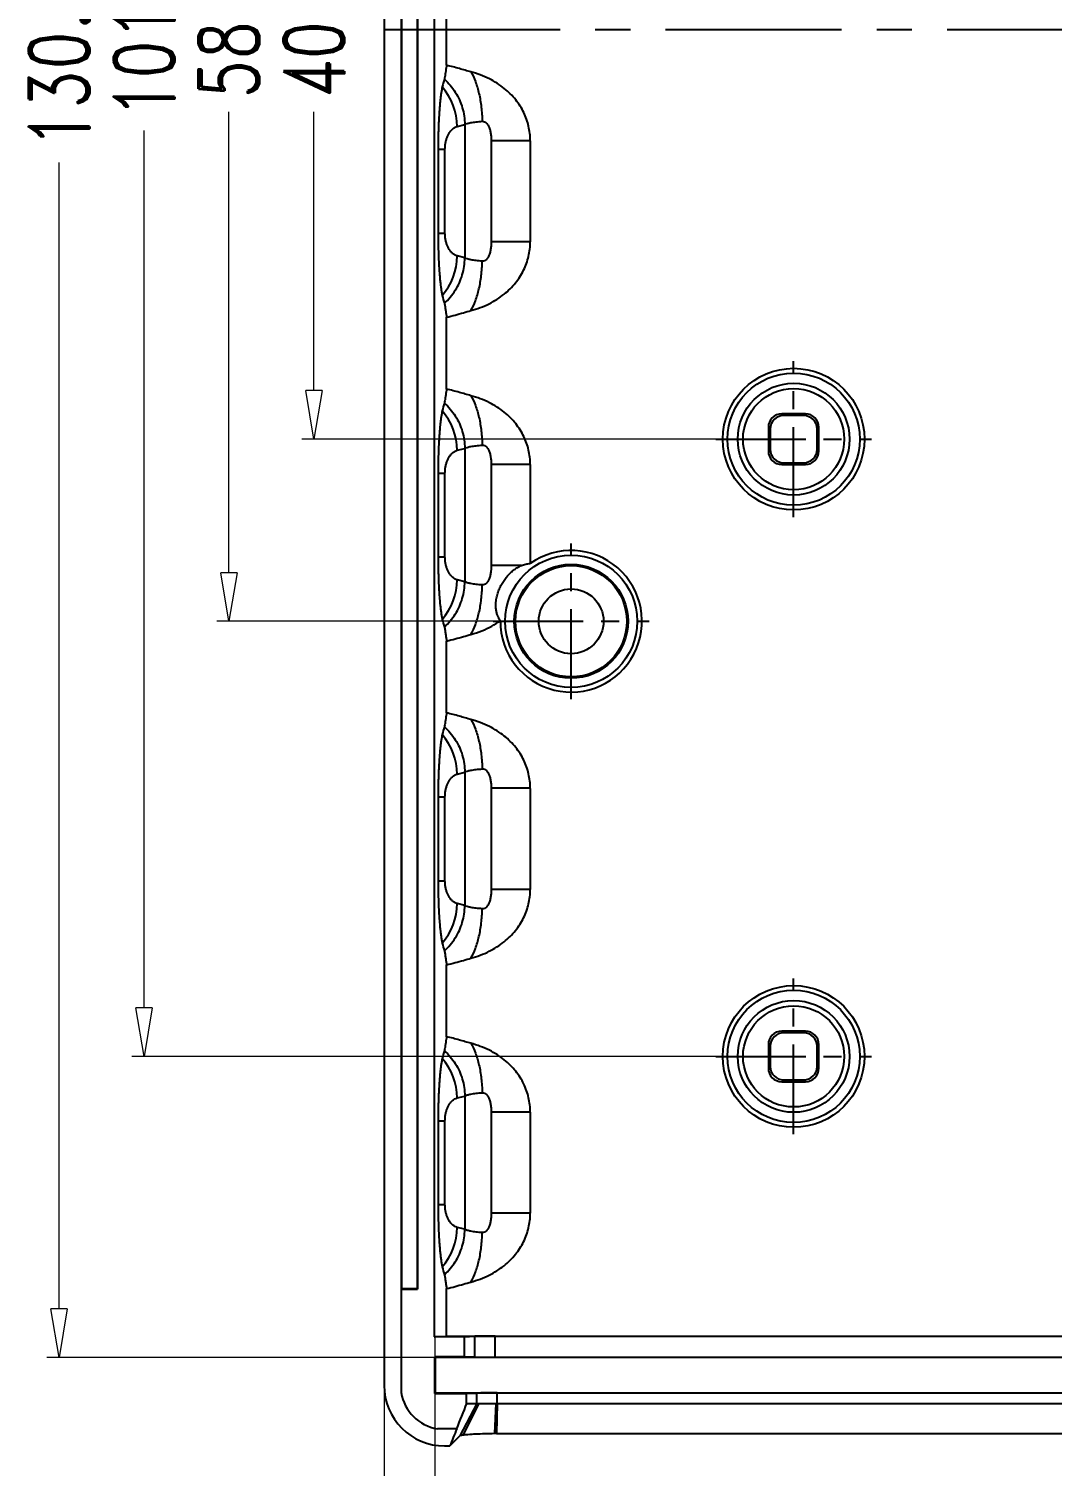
# Model space of a CAD drawing. Header units: millimetres. Extents: x 2279 to 2636, y 1024 to 1272.
# Drawn here: x 2532.7 to 2583.3, y 1107.9 to 1179 of the extents above; entities that cross this region are included whole.
import ezdxf

# ---------------------------------------------------------------- set-up
doc = ezdxf.new("R2010")
doc.units = ezdxf.units.MM
doc.linetypes.add('CENTER', pattern=[50.8, 31.75, -6.35, 6.35, -6.35])
doc.layers.add('dim', color=82, linetype='Continuous', lineweight=9)
doc.styles.add('ROMAND', font='romand.shx', dxfattribs={"width": 0.75, "bigfont": 'gbcbig.shx'})
doc.dimstyles.new('YanXiu', dxfattribs={"dimtxt": 2.5, "dimasz": 2.2, "dimexe": 1, "dimexo": 0, "dimgap": 0.66, "dimtad": 0, "dimzin": 9, "dimdsep": 46, "dimtxsty": 'ROMAND', "dimblk": 'CLOSEDBLANK', "dimcen": 0, "dimclrd": 3, "dimclre": 3, "dimclrt": 7, "dimazin": 2, "dimtfac": 1, "dimtofl": 0, "dimtmove": 0, "dimatfit": 3, "dimldrblk": 'CLOSEDBLANK', "dimfxl": 1, "dimlwd": 5, "dimlwe": 5, "dimarcsym": 0})

# ---------------------------------------------------------------- blocks, each defined once
blk = doc.blocks.new('_ClosedBlank')
at = {"color": 0, "linetype": 'ByBlock', "lineweight": -2}
for p, q in [((-1, 0.167), (0, 0)), ((-1, 0.167), (-1, -0.167)), ((0, 0), (-1, -0.167))]:
    blk.add_line(p, q, dxfattribs=at)
blk = doc.blocks.new('*D31')
at = {"layer": 'Defpoints', "color": 0}
for p in [(1210.608, 858.106), (1274.102, 858.106), (1274.102, 846.941)]:
    blk.add_point(p, dxfattribs=at)
at = {"layer": 'dim', "color": 3, "lineweight": 5}
for p, q in [((1210.608, 858.106), (1210.608, 846.341)), ((1274.102, 858.106), (1274.102, 846.341)), ((1213.008, 846.941), (1237.309, 846.941)), ((1271.702, 846.941), (1247.401, 846.941))]:
    blk.add_line(p, q, dxfattribs=at)
at = {"layer": 'dim', "color": 3, "lineweight": 5, "xscale": 2.4, "yscale": 2.4, "zscale": 2.4, "rotation": 180}
blk.add_blockref('_ClosedBlank', (1210.608, 846.941), dxfattribs=at)
at = {"layer": 'dim', "color": 3, "lineweight": 5, "xscale": 2.4, "yscale": 2.4, "zscale": 2.4}
blk.add_blockref('_ClosedBlank', (1274.102, 846.941), dxfattribs=at)
at = {"layer": 'dim', "color": 7, "insert": (1242.355, 846.941), "char_height": 3, "attachment_point": 5, "style": 'ROMAND'}
blk.add_mtext('63.49', dxfattribs=at)
blk = doc.blocks.new('*D32')
at = {"layer": 'Defpoints', "color": 0}
for p in [(1208.105, 855.702), (1276.605, 855.702), (1208.105, 842.741)]:
    blk.add_point(p, dxfattribs=at)
at = {"layer": 'dim', "color": 3, "lineweight": 5}
for p, q in [((1208.105, 855.702), (1208.105, 842.141)), ((1276.605, 855.702), (1276.605, 842.141)), ((1210.505, 842.741), (1238.327, 842.741)), ((1274.205, 842.741), (1246.383, 842.741))]:
    blk.add_line(p, q, dxfattribs=at)
at = {"layer": 'dim', "color": 3, "lineweight": 5, "xscale": 2.4, "yscale": 2.4, "zscale": 2.4, "rotation": 180}
blk.add_blockref('_ClosedBlank', (1208.105, 842.741), dxfattribs=at)
at = {"layer": 'dim', "color": 3, "lineweight": 5, "xscale": 2.4, "yscale": 2.4, "zscale": 2.4}
blk.add_blockref('_ClosedBlank', (1276.605, 842.741), dxfattribs=at)
at = {"layer": 'dim', "color": 7, "insert": (1242.355, 842.741), "char_height": 3, "attachment_point": 5, "style": 'ROMAND'}
blk.add_mtext('68.5', dxfattribs=at)
blk = doc.blocks.new('*D26')
at = {"layer": 'Defpoints', "color": 0}
for p in [(1213.505, 951.956), (1200.439, 893.456), (1213.505, 893.456)]:
    blk.add_point(p, dxfattribs=at)
at = {"layer": 'dim', "color": 3, "lineweight": 5}
for p, q in [((1213.505, 951.956), (1199.84, 951.956)), ((1200.439, 949.556), (1200.439, 926.788)), ((1200.439, 895.856), (1200.439, 918.624)), ((1213.505, 893.456), (1199.84, 893.456))]:
    blk.add_line(p, q, dxfattribs=at)
at = {"layer": 'dim', "color": 3, "lineweight": 5, "xscale": 2.4, "yscale": 2.4, "zscale": 2.4}
for p, rotation in [((1200.439, 951.956), 90), ((1200.439, 893.456), 270)]:
    blk.add_blockref('_ClosedBlank', p, dxfattribs=dict(at, rotation=rotation))
at = {"layer": 'dim', "color": 7, "insert": (1200.439, 922.706), "char_height": 3, "attachment_point": 5, "rotation": 90, "style": 'ROMAND'}
blk.add_mtext('58.5', dxfattribs=at)
blk = doc.blocks.new('*D27')
at = {"layer": 'Defpoints', "color": 0}
for p in [(1224.505, 973.456), (1196.239, 871.956), (1224.505, 871.956)]:
    blk.add_point(p, dxfattribs=at)
at = {"layer": 'dim', "color": 3, "lineweight": 5}
for p, q in [((1224.505, 973.456), (1195.64, 973.456)), ((1196.239, 971.056), (1196.239, 927.698)), ((1196.239, 874.356), (1196.239, 917.713)), ((1224.505, 871.956), (1195.64, 871.956))]:
    blk.add_line(p, q, dxfattribs=at)
at = {"layer": 'dim', "color": 3, "lineweight": 5, "xscale": 2.4, "yscale": 2.4, "zscale": 2.4}
for p, rotation in [((1196.239, 973.456), 90), ((1196.239, 871.956), 270)]:
    blk.add_blockref('_ClosedBlank', p, dxfattribs=dict(at, rotation=rotation))
at = {"layer": 'dim', "color": 7, "insert": (1196.239, 922.706), "char_height": 3, "attachment_point": 5, "rotation": 90, "style": 'ROMAND'}
blk.add_mtext('101.5', dxfattribs=at)
blk = doc.blocks.new('*D28')
at = {"layer": 'Defpoints', "color": 0}
for p in [(1210.608, 987.306), (1192.039, 857.086), (1210.625, 857.086)]:
    blk.add_point(p, dxfattribs=at)
at = {"layer": 'dim', "color": 3, "lineweight": 5}
for p, q in [((1210.608, 987.306), (1191.44, 987.306)), ((1192.039, 984.906), (1192.039, 928.26)), ((1192.039, 859.486), (1192.039, 916.132)), ((1210.625, 857.086), (1191.44, 857.086))]:
    blk.add_line(p, q, dxfattribs=at)
at = {"layer": 'dim', "color": 3, "lineweight": 5, "xscale": 2.4, "yscale": 2.4, "zscale": 2.4}
for p, rotation in [((1192.039, 987.306), 90), ((1192.039, 857.086), 270)]:
    blk.add_blockref('_ClosedBlank', p, dxfattribs=dict(at, rotation=rotation))
at = {"layer": 'dim', "color": 7, "insert": (1192.039, 922.196), "char_height": 3, "attachment_point": 5, "rotation": 90, "style": 'ROMAND'}
blk.add_mtext('130.22', dxfattribs=at)
blk = doc.blocks.new('*D25')
at = {"layer": 'Defpoints', "color": 0}
for p in [(1224.505, 942.956), (1204.639, 902.456), (1224.505, 902.456)]:
    blk.add_point(p, dxfattribs=at)
at = {"layer": 'dim', "color": 3, "lineweight": 5}
for p, q in [((1224.505, 942.956), (1204.04, 942.956)), ((1204.639, 940.556), (1204.639, 926.788)), ((1204.639, 904.856), (1204.639, 918.624)), ((1224.505, 902.456), (1204.04, 902.456))]:
    blk.add_line(p, q, dxfattribs=at)
at = {"layer": 'dim', "color": 3, "lineweight": 5, "xscale": 2.4, "yscale": 2.4, "zscale": 2.4}
for p, rotation in [((1204.639, 942.956), 90), ((1204.639, 902.456), 270)]:
    blk.add_blockref('_ClosedBlank', p, dxfattribs=dict(at, rotation=rotation))
at = {"layer": 'dim', "color": 7, "insert": (1204.639, 922.706), "char_height": 3, "attachment_point": 5, "rotation": 90, "style": 'ROMAND'}
blk.add_mtext('40.5', dxfattribs=at)
blk = doc.blocks.new('A$C49AF55C9')
at = {"color": 7, "linetype": 'Continuous'}
for p, q in [((17.566, 148.469), (17.566, 14.461)), ((18.416, 148.83), (18.416, 14.1)), ((20.043, 146.065), (20.043, 16.865)), ((18.429, 143.706), (18.429, 19.223)), ((19.207, 143.706), (19.207, 19.223)), ((19.216, 143.715), (19.216, 19.215)), ((20.659, 79.688), (20.659, 83.241)), ((21.178, 76.663), (21.561, 76.758)), ((21.561, 76.758), (21.561, 70.171)), ((20.239, 75.537), (20.239, 71.393)), ((20.239, 75.537), (20.578, 75.537)), ((20.578, 71.393), (20.578, 75.537)), ((22.865, 75.962), (22.865, 70.968)), ((24.794, 75.962), (22.865, 75.962)), ((24.794, 75.961), (24.794, 70.969)), ((20.239, 71.393), (20.578, 71.393)), ((24.794, 70.968), (22.865, 70.968)), ((21.561, 70.171), (21.178, 70.267)), ((20.659, 63.688), (20.659, 67.241)), ((36.566, 61.8), (36.653, 61.713)), ((36.566, 61.8), (36.566, 60.629)), ((37.23, 62.465), (37.317, 62.377)), ((38.401, 62.465), (37.23, 62.465)), ((38.314, 62.377), (37.317, 62.377)), ((38.401, 62.465), (38.314, 62.377)), ((39.066, 61.8), (38.978, 61.713)), ((39.066, 60.629), (39.066, 61.8)), ((36.653, 61.713), (36.653, 60.716)), ((38.978, 60.716), (38.978, 61.713)), ((21.178, 60.663), (21.561, 60.758)), ((21.561, 60.758), (21.561, 54.171)), ((36.566, 60.629), (36.653, 60.716)), ((39.066, 60.629), (38.978, 60.716)), ((22.865, 59.962), (22.865, 54.968)), ((24.794, 59.962), (22.865, 59.962)), ((24.794, 59.961), (24.794, 55.072)), ((37.23, 59.965), (37.317, 60.052)), ((37.23, 59.965), (38.401, 59.965)), ((37.317, 60.052), (38.314, 60.052)), ((38.401, 59.965), (38.314, 60.052)), ((20.239, 59.537), (20.239, 55.393)), ((20.239, 59.537), (20.578, 59.537)), ((20.578, 55.393), (20.578, 59.537)), ((20.239, 55.393), (20.578, 55.393)), ((24.357, 54.968), (22.865, 54.968)), ((21.561, 54.171), (21.178, 54.267)), ((20.659, 47.688), (20.659, 51.241)), ((21.178, 44.663), (21.561, 44.758)), ((21.561, 44.758), (21.561, 38.171)), ((20.239, 43.537), (20.578, 43.537)), ((20.239, 43.537), (20.239, 39.393)), ((20.578, 39.393), (20.578, 43.537)), ((24.794, 43.962), (22.865, 43.962)), ((22.865, 43.962), (22.865, 38.968)), ((24.794, 43.961), (24.794, 38.969)), ((20.239, 39.393), (20.578, 39.393)), ((24.794, 38.968), (22.865, 38.968)), ((21.561, 38.171), (21.178, 38.267)), ((20.659, 31.688), (20.659, 35.241)), ((38.401, 31.965), (37.23, 31.965)), ((37.23, 31.965), (37.317, 31.877)), ((38.401, 31.965), (38.314, 31.877)), ((36.566, 31.3), (36.653, 31.213)), ((36.566, 31.3), (36.566, 30.129)), ((38.314, 31.877), (37.317, 31.877)), ((39.066, 31.3), (38.978, 31.213)), ((39.066, 30.129), (39.066, 31.3)), ((36.653, 31.213), (36.653, 30.216)), ((38.978, 30.216), (38.978, 31.213)), ((36.566, 30.129), (36.653, 30.216)), ((39.066, 30.129), (38.978, 30.216)), ((37.23, 29.465), (37.317, 29.552)), ((37.23, 29.465), (38.401, 29.465)), ((37.317, 29.552), (38.314, 29.552)), ((38.401, 29.465), (38.314, 29.552)), ((21.178, 28.663), (21.561, 28.758)), ((21.561, 28.758), (21.561, 22.171)), ((24.794, 27.962), (22.865, 27.962)), ((22.865, 27.962), (22.865, 22.968)), ((24.794, 27.961), (24.794, 22.969)), ((20.239, 27.537), (20.578, 27.537)), ((20.239, 27.537), (20.239, 23.393)), ((20.578, 23.393), (20.578, 27.537)), ((20.239, 23.393), (20.578, 23.393)), ((24.794, 22.968), (22.865, 22.968)), ((21.561, 22.171), (21.178, 22.267)), ((18.429, 19.223), (18.42, 19.215)), ((18.42, 19.215), (19.216, 19.215)), ((19.207, 19.223), (18.429, 19.223)), ((19.216, 19.215), (19.207, 19.223)), ((20.659, 16.896), (20.659, 19.241)), ((20.043, 16.865), (20.659, 16.896)), ((21.545, 16.865), (20.043, 16.865)), ((20.659, 16.896), (82.973, 16.896)), ((21.545, 16.865), (22.059, 16.89)), ((21.545, 15.865), (21.545, 16.865)), ((22.059, 15.848), (22.059, 16.89)), ((23.057, 15.846), (23.057, 16.893)), ((20.066, 15.865), (20.086, 15.844)), ((21.545, 15.865), (20.066, 15.865)), ((20.066, 15.865), (20.066, 14.065)), ((83.545, 15.844), (20.086, 15.844)), ((20.086, 15.844), (20.086, 14.085)), ((22.059, 15.848), (21.545, 15.865)), ((18.42, 14.1), (18.416, 14.1)), ((20.066, 14.065), (20.086, 14.085)), ((20.066, 14.065), (21.645, 14.065)), ((20.086, 14.085), (83.545, 14.085)), ((22.159, 13.565), (21.32, 11.965)), ((22.251, 13.565), (21.454, 11.996)), ((21.645, 14.065), (22.159, 14.082)), ((21.645, 13.565), (21.645, 14.065)), ((21.645, 13.565), (22.159, 13.565)), ((22.159, 13.565), (22.159, 14.082)), ((23.095, 13.565), (23.031, 12.074)), ((23.095, 13.565), (80.536, 13.565)), ((23.158, 13.565), (23.118, 12.074)), ((23.158, 13.565), (23.158, 14.084)), ((20.201, 12.319), (20.201, 12.315)), ((21.162, 12.315), (20.201, 12.315)), ((20.562, 11.465), (20.82, 11.465)), ((21.32, 11.965), (20.82, 11.465)), ((23.118, 12.074), (80.514, 12.074))]:
    blk.add_line(p, q, dxfattribs=at)
at = {"color": 1, "linetype": 'CENTER', "ltscale": 0.274}
blk.add_line((17.566, 81.465), (86.066, 81.465), dxfattribs=at)
at = {"color": 1, "linetype": 'CENTER', "ltscale": 0.14}
for p, q in [((37.816, 57.365), (37.816, 65.065)), ((33.966, 61.215), (41.666, 61.215)), ((26.816, 48.365), (26.816, 56.065)), ((22.966, 52.215), (30.666, 52.215)), ((37.816, 26.865), (37.816, 34.565)), ((33.966, 30.715), (41.666, 30.715))]:
    blk.add_line(p, q, dxfattribs=at)
at = {"color": 7, "linetype": 'Continuous'}
for centre, radius in [((37.816, 61.215), 3.5), ((37.816, 61.215), 3.267), ((37.816, 61.215), 2.762), ((37.816, 61.215), 2.5), ((26.816, 52.215), 3.267), ((26.816, 52.215), 2.814), ((26.816, 52.215), 2.75), ((26.816, 52.215), 1.6), ((37.816, 30.715), 3.5), ((37.816, 30.715), 3.267), ((37.816, 30.715), 2.762), ((37.816, 30.715), 2.5)]:
    blk.add_circle(centre, radius, dxfattribs=at)
for centre, radius, start, end in [((28.126, 76.773), 7.899, 163.61514, 166.48616), ((18.12, 76.633), 3.058, 0.55239, 40.47956), ((18.12, 70.296), 3.058, 319.52043, 359.44762), ((28.126, 70.157), 7.899, 193.51382, 196.3849), ((28.126, 60.773), 7.899, 163.61514, 166.48616), ((18.12, 60.633), 3.058, 0.55239, 40.47956), ((26.816, 52.215), 3.5, 179.63218, 125.28027), ((18.12, 54.296), 3.058, 319.52043, 359.44762), ((28.126, 54.157), 7.899, 193.51382, 196.3849), ((28.126, 44.773), 7.899, 163.61514, 166.48616), ((18.12, 44.633), 3.058, 0.55239, 40.47956), ((18.12, 38.296), 3.058, 319.52043, 359.44762), ((28.126, 38.157), 7.899, 193.51382, 196.3849), ((28.126, 28.773), 7.899, 163.61514, 166.48616), ((18.12, 28.633), 3.058, 0.55239, 40.47956), ((18.12, 22.296), 3.058, 319.52043, 359.44762), ((28.126, 22.157), 7.899, 193.51382, 196.3849), ((20.533, 14.432), 2.139, 188.93135, 261.06865), ((267.925, -86.258), 265.741, 157.93619, 158.22569), ((264.133, -85.939), 262.085, 157.98234, 158.18264), ((20.049, 7.688), 4.759, 76.47058, 76.69662), ((23.118, 1.283), 10.791, 90.00158, 90.46219)]:
    blk.add_arc(centre, radius, start, end, dxfattribs=at)
for centre, major_axis, ratio, start_param, end_param in [((37.23, 61.8), (0.47, -0.47), 0.999695, 2.356347, 3.926839), ((37.318, 61.713), (0.47, -0.47), 0.999695, 2.356347, 3.926839), ((38.314, 61.713), (-0.47, -0.47), 0.999695, 2.356347, 3.926839), ((38.401, 61.8), (0.47, 0.47), 0.999695, -0.785246, 0.785246), ((37.23, 60.629), (0.47, 0.47), 0.999695, -3.926839, -2.356347), ((37.318, 60.717), (0.47, 0.47), 0.999695, 2.356347, 3.926839), ((38.314, 60.717), (-0.47, 0.47), 0.999695, 2.356347, 3.926839), ((38.401, 60.629), (0.47, -0.47), 0.999695, -0.785246, 0.785246), ((37.23, 31.3), (0.47, -0.47), 0.999695, 2.356347, 3.926839), ((38.401, 31.3), (0.47, 0.47), 0.999695, -0.785246, 0.785246), ((37.318, 31.213), (0.47, -0.47), 0.999695, 2.356347, 3.926839), ((38.314, 31.213), (-0.47, -0.47), 0.999695, 2.356347, 3.926839), ((37.23, 30.129), (0.47, 0.47), 0.999695, -3.926839, -2.356347), ((37.318, 30.217), (0.47, 0.47), 0.999695, 2.356347, 3.926839), ((38.314, 30.217), (-0.47, 0.47), 0.999695, 2.356347, 3.926839), ((38.401, 30.129), (0.47, -0.47), 0.999695, -0.785246, 0.785246), ((23.057, 16.89), (1, 0), 0.002618, 1.570796, 3.089233), ((23.057, 15.848), (1, 0), 0.001745, -3.089233, -1.570796), ((20.57, 14.469), (2.127, 2.127), 0.997265, -3.925621, -2.357564), ((23.158, 14.082), (1, 0), 0.001745, 1.570796, 3.089233)]:
    blk.add_ellipse(centre, major_axis=major_axis, ratio=ratio, start_param=start_param, end_param=end_param, dxfattribs=at)
for points, start_tangent, end_tangent in [([(20.659, 79.688), (20.637, 79.555), (20.615, 79.403), (20.593, 79.248), (20.571, 79.106), (20.548, 79.001)], (-0.177872, -0.984054), (-0.282803, -0.959178)), ([(21.862, 79.362), (21.29, 79.525), (20.659, 79.688)], (-0.965048, 0.262073), (-0.975327, 0.220767)), ([(20.548, 79.001), (21.09, 78.36), (21.436, 77.592), (21.561, 76.758)], (0.745251, -0.666784), (0.009663, -0.999953)), ([(21.862, 79.363), (22.086, 78.883), (22.259, 78.294), (22.373, 77.627), (22.42, 76.92)], (0.5084, -0.861121), (0.018613, -0.999827)), ([(24.794, 75.961), (24.713, 76.675), (24.474, 77.351), (24.075, 77.981), (23.51, 78.546), (22.773, 79.017), (21.862, 79.362)], (-0.000413, 1), (-0.965073, 0.261979)), ([(20.446, 78.619), (20.416, 78.474), (20.388, 78.308), (20.364, 78.127), (20.342, 77.933), (20.322, 77.73), (20.305, 77.516), (20.29, 77.297), (20.277, 77.077), (20.266, 76.86), (20.258, 76.647), (20.251, 76.434), (20.246, 76.219), (20.242, 75.998), (20.24, 75.769), (20.239, 75.537)], (-0.234173, -0.972195), (-0.000279, -1)), ([(21.561, 76.758), (21.672, 76.809), (21.86, 76.855), (22.114, 76.892), (22.42, 76.92)], (0.799047, 0.601269), (0.997748, 0.067073)), ([(22.42, 76.92), (22.53, 76.902), (22.627, 76.835), (22.71, 76.722), (22.777, 76.569), (22.826, 76.385), (22.855, 76.179), (22.865, 75.962)], (0.997795, 0.066371), (0.000046, -1)), ([(20.578, 75.537), (20.585, 75.692), (20.608, 75.855), (20.648, 76.015), (20.702, 76.165), (20.77, 76.304), (20.852, 76.427), (20.947, 76.531), (21.056, 76.612), (21.178, 76.663)], (0.000132, 1), (0.97029, 0.241944)), ([(20.239, 71.393), (20.241, 71.113), (20.244, 70.843), (20.249, 70.584), (20.256, 70.33), (20.266, 70.078), (20.278, 69.824), (20.293, 69.571), (20.312, 69.325), (20.332, 69.09), (20.356, 68.868), (20.382, 68.661), (20.412, 68.473), (20.446, 68.311)], (0.000279, -1), (0.234174, -0.972195)), ([(21.178, 70.267), (21.056, 70.317), (20.947, 70.398), (20.852, 70.503), (20.77, 70.626), (20.702, 70.764), (20.648, 70.914), (20.608, 71.074), (20.585, 71.238), (20.578, 71.393)], (-0.97029, 0.241943), (-0.000131, 1)), ([(21.862, 67.567), (22.765, 67.909), (23.499, 68.374), (24.065, 68.935), (24.464, 69.56), (24.711, 70.247), (24.794, 70.969)], (0.965074, 0.261977), (0.000413, 1)), ([(22.865, 70.968), (22.855, 70.75), (22.826, 70.544), (22.777, 70.36), (22.71, 70.208), (22.627, 70.095), (22.53, 70.028), (22.42, 70.01)], (-0.000046, -1), (-0.997795, 0.066368)), ([(20.548, 67.929), (21.09, 68.57), (21.436, 69.338), (21.561, 70.171)], (0.745251, 0.666784), (0.009663, 0.999953)), ([(22.42, 70.01), (22.115, 70.037), (21.861, 70.075), (21.672, 70.12), (21.561, 70.171)], (-0.997748, 0.067069), (-0.799023, 0.601301)), ([(21.862, 67.567), (22.085, 68.046), (22.259, 68.636), (22.373, 69.303), (22.42, 70.01)], (0.508416, 0.861111), (0.018622, 0.999827)), ([(20.548, 67.929), (20.565, 67.854), (20.58, 67.766), (20.594, 67.673), (20.607, 67.58), (20.62, 67.489), (20.633, 67.401), (20.646, 67.318), (20.659, 67.241)], (0.282804, -0.959178), (0.177871, -0.984054)), ([(20.659, 67.241), (21.087, 67.349), (21.487, 67.461), (21.862, 67.567)], (0.975327, 0.220766), (0.965047, 0.262078)), ([(20.659, 63.688), (20.637, 63.555), (20.615, 63.403), (20.593, 63.248), (20.571, 63.106), (20.548, 63.001)], (-0.177872, -0.984054), (-0.282803, -0.959178)), ([(21.862, 63.362), (21.29, 63.525), (20.659, 63.688)], (-0.965048, 0.262073), (-0.975327, 0.220767)), ([(21.862, 63.363), (22.086, 62.883), (22.259, 62.294), (22.373, 61.627), (22.42, 60.92)], (0.5084, -0.861121), (0.018613, -0.999827)), ([(24.794, 59.961), (24.713, 60.675), (24.474, 61.351), (24.075, 61.981), (23.51, 62.546), (22.773, 63.017), (21.862, 63.362)], (-0.000413, 1), (-0.965073, 0.261979)), ([(20.446, 62.619), (20.416, 62.474), (20.388, 62.308), (20.364, 62.127), (20.342, 61.933), (20.322, 61.73), (20.305, 61.516), (20.29, 61.297), (20.277, 61.077), (20.266, 60.86), (20.258, 60.647), (20.251, 60.434), (20.246, 60.219), (20.242, 59.998), (20.24, 59.769), (20.239, 59.537)], (-0.234173, -0.972195), (-0.000279, -1)), ([(20.548, 63.001), (21.09, 62.36), (21.436, 61.592), (21.561, 60.758)], (0.745251, -0.666784), (0.009663, -0.999953)), ([(20.578, 59.537), (20.585, 59.692), (20.608, 59.855), (20.648, 60.015), (20.702, 60.165), (20.77, 60.304), (20.852, 60.427), (20.947, 60.531), (21.056, 60.612), (21.178, 60.663)], (0.000132, 1), (0.97029, 0.241944)), ([(21.561, 60.758), (21.672, 60.809), (21.86, 60.855), (22.114, 60.892), (22.42, 60.92)], (0.799047, 0.601269), (0.997748, 0.067073)), ([(22.42, 60.92), (22.53, 60.902), (22.627, 60.835), (22.71, 60.722), (22.777, 60.569), (22.826, 60.385), (22.855, 60.179), (22.865, 59.962)], (0.997795, 0.066371), (0.000046, -1)), ([(20.239, 55.393), (20.241, 55.113), (20.244, 54.843), (20.249, 54.584), (20.256, 54.33), (20.266, 54.078), (20.278, 53.824), (20.293, 53.571), (20.312, 53.325), (20.332, 53.09), (20.356, 52.868), (20.382, 52.661), (20.412, 52.473), (20.446, 52.311)], (0.000279, -1), (0.234174, -0.972195)), ([(21.178, 54.267), (21.056, 54.317), (20.947, 54.398), (20.852, 54.503), (20.77, 54.626), (20.702, 54.764), (20.648, 54.914), (20.608, 55.074), (20.585, 55.238), (20.578, 55.393)], (-0.97029, 0.241943), (-0.000131, 1)), ([(22.865, 54.968), (22.855, 54.75), (22.826, 54.544), (22.777, 54.36), (22.71, 54.208), (22.627, 54.095), (22.53, 54.028), (22.42, 54.01)], (-0.000046, -1), (-0.997795, 0.066368)), ([(23.316, 52.237), (23.262, 52.32), (23.21, 52.424), (23.16, 52.554), (23.118, 52.719), (23.093, 52.923), (23.097, 53.164), (23.137, 53.417), (23.206, 53.656), (23.296, 53.878), (23.404, 54.085), (23.53, 54.281), (23.675, 54.464), (23.836, 54.629), (24.004, 54.768), (24.174, 54.878), (24.358, 54.968)], (-0.57898, 0.815342), (0.923886, 0.382668)), ([(24.357, 54.968), (24.573, 55.039), (24.794, 55.072)], (0.923891, 0.382657), (0.998604, 0.052824)), ([(20.548, 51.929), (21.09, 52.57), (21.436, 53.338), (21.561, 54.171)], (0.745251, 0.666784), (0.009663, 0.999953)), ([(22.42, 54.01), (22.115, 54.037), (21.861, 54.075), (21.672, 54.12), (21.561, 54.171)], (-0.997748, 0.067069), (-0.799023, 0.601301)), ([(21.862, 51.567), (22.085, 52.046), (22.259, 52.636), (22.373, 53.303), (22.42, 54.01)], (0.508416, 0.861111), (0.018622, 0.999827)), ([(20.548, 51.929), (20.565, 51.854), (20.58, 51.766), (20.594, 51.673), (20.607, 51.58), (20.62, 51.489), (20.633, 51.401), (20.646, 51.318), (20.659, 51.241)], (0.282804, -0.959178), (0.177871, -0.984054)), ([(21.862, 51.567), (22.405, 51.747), (22.889, 51.973), (23.316, 52.237)], (0.965074, 0.261977), (0.816908, 0.576768)), ([(20.659, 51.241), (21.087, 51.349), (21.487, 51.461), (21.862, 51.567)], (0.975327, 0.220766), (0.965047, 0.262078)), ([(20.659, 47.688), (20.637, 47.555), (20.615, 47.403), (20.593, 47.248), (20.571, 47.106), (20.548, 47.001)], (-0.177872, -0.984054), (-0.282803, -0.959178)), ([(21.862, 47.362), (21.29, 47.525), (20.659, 47.688)], (-0.965048, 0.262073), (-0.975327, 0.220767)), ([(20.548, 47.001), (21.09, 46.36), (21.436, 45.592), (21.561, 44.758)], (0.745251, -0.666784), (0.009663, -0.999953)), ([(21.862, 47.363), (22.086, 46.883), (22.259, 46.294), (22.373, 45.627), (22.42, 44.92)], (0.5084, -0.861121), (0.018613, -0.999827)), ([(24.794, 43.961), (24.713, 44.675), (24.474, 45.351), (24.075, 45.981), (23.51, 46.546), (22.773, 47.017), (21.862, 47.362)], (-0.000413, 1), (-0.965073, 0.261979)), ([(20.446, 46.619), (20.416, 46.474), (20.388, 46.308), (20.364, 46.127), (20.342, 45.933), (20.322, 45.73), (20.305, 45.516), (20.29, 45.297), (20.277, 45.077), (20.266, 44.86), (20.258, 44.647), (20.251, 44.434), (20.246, 44.219), (20.242, 43.998), (20.24, 43.769), (20.239, 43.537)], (-0.234173, -0.972195), (-0.000279, -1)), ([(21.561, 44.758), (21.672, 44.809), (21.86, 44.855), (22.114, 44.892), (22.42, 44.92)], (0.799047, 0.601269), (0.997748, 0.067073)), ([(22.42, 44.92), (22.53, 44.902), (22.627, 44.835), (22.71, 44.722), (22.777, 44.569), (22.826, 44.385), (22.855, 44.179), (22.865, 43.962)], (0.997795, 0.066371), (0.000046, -1)), ([(20.578, 43.537), (20.585, 43.692), (20.608, 43.855), (20.648, 44.015), (20.702, 44.165), (20.77, 44.304), (20.852, 44.427), (20.947, 44.531), (21.056, 44.612), (21.178, 44.663)], (0.000132, 1), (0.97029, 0.241944)), ([(20.239, 39.393), (20.241, 39.113), (20.244, 38.843), (20.249, 38.584), (20.256, 38.33), (20.266, 38.078), (20.278, 37.824), (20.293, 37.571), (20.312, 37.325), (20.332, 37.09), (20.356, 36.868), (20.382, 36.661), (20.412, 36.473), (20.446, 36.311)], (0.000279, -1), (0.234174, -0.972195)), ([(21.178, 38.267), (21.056, 38.317), (20.947, 38.398), (20.852, 38.503), (20.77, 38.626), (20.702, 38.764), (20.648, 38.914), (20.608, 39.074), (20.585, 39.238), (20.578, 39.393)], (-0.97029, 0.241943), (-0.000131, 1)), ([(21.862, 35.567), (22.765, 35.909), (23.499, 36.374), (24.065, 36.935), (24.464, 37.56), (24.711, 38.247), (24.794, 38.969)], (0.965074, 0.261977), (0.000413, 1)), ([(22.865, 38.968), (22.855, 38.75), (22.826, 38.544), (22.777, 38.36), (22.71, 38.208), (22.627, 38.095), (22.53, 38.028), (22.42, 38.01)], (-0.000046, -1), (-0.997795, 0.066368)), ([(20.548, 35.929), (21.09, 36.57), (21.436, 37.338), (21.561, 38.171)], (0.745251, 0.666784), (0.009663, 0.999953)), ([(22.42, 38.01), (22.115, 38.037), (21.861, 38.075), (21.672, 38.12), (21.561, 38.171)], (-0.997748, 0.067069), (-0.799023, 0.601301)), ([(21.862, 35.567), (22.085, 36.046), (22.259, 36.636), (22.373, 37.303), (22.42, 38.01)], (0.508416, 0.861111), (0.018622, 0.999827)), ([(20.548, 35.929), (20.565, 35.854), (20.58, 35.766), (20.594, 35.673), (20.607, 35.58), (20.62, 35.489), (20.633, 35.401), (20.646, 35.318), (20.659, 35.241)], (0.282804, -0.959178), (0.177871, -0.984054)), ([(20.659, 35.241), (21.087, 35.349), (21.487, 35.461), (21.862, 35.567)], (0.975327, 0.220766), (0.965047, 0.262078)), ([(20.659, 31.688), (20.637, 31.555), (20.615, 31.403), (20.593, 31.248), (20.571, 31.106), (20.548, 31.001)], (-0.177872, -0.984054), (-0.282803, -0.959178)), ([(21.862, 31.362), (21.29, 31.525), (20.659, 31.688)], (-0.965048, 0.262073), (-0.975327, 0.220767)), ([(21.862, 31.363), (22.086, 30.883), (22.259, 30.294), (22.373, 29.627), (22.42, 28.92)], (0.5084, -0.861121), (0.018613, -0.999827)), ([(24.794, 27.961), (24.713, 28.675), (24.474, 29.351), (24.075, 29.981), (23.51, 30.546), (22.773, 31.017), (21.862, 31.362)], (-0.000413, 1), (-0.965073, 0.261979)), ([(20.446, 30.619), (20.416, 30.474), (20.388, 30.308), (20.364, 30.127), (20.342, 29.933), (20.322, 29.73), (20.305, 29.516), (20.29, 29.297), (20.277, 29.077), (20.266, 28.86), (20.258, 28.647), (20.251, 28.434), (20.246, 28.219), (20.242, 27.998), (20.24, 27.769), (20.239, 27.537)], (-0.234173, -0.972195), (-0.000279, -1)), ([(20.548, 31.001), (21.09, 30.36), (21.436, 29.592), (21.561, 28.758)], (0.745251, -0.666784), (0.009663, -0.999953)), ([(20.578, 27.537), (20.585, 27.692), (20.608, 27.855), (20.648, 28.015), (20.702, 28.165), (20.77, 28.304), (20.852, 28.427), (20.947, 28.531), (21.056, 28.612), (21.178, 28.663)], (0.000132, 1), (0.97029, 0.241944)), ([(21.561, 28.758), (21.672, 28.809), (21.86, 28.855), (22.114, 28.892), (22.42, 28.92)], (0.799047, 0.601269), (0.997748, 0.067073)), ([(22.42, 28.92), (22.53, 28.902), (22.627, 28.835), (22.71, 28.722), (22.777, 28.569), (22.826, 28.385), (22.855, 28.179), (22.865, 27.962)], (0.997795, 0.066371), (0.000046, -1)), ([(20.239, 23.393), (20.241, 23.113), (20.244, 22.843), (20.249, 22.584), (20.256, 22.33), (20.266, 22.078), (20.278, 21.824), (20.293, 21.571), (20.312, 21.325), (20.332, 21.09), (20.356, 20.868), (20.382, 20.661), (20.412, 20.473), (20.446, 20.311)], (0.000279, -1), (0.234174, -0.972195)), ([(21.178, 22.267), (21.056, 22.317), (20.947, 22.398), (20.852, 22.503), (20.77, 22.626), (20.702, 22.764), (20.648, 22.914), (20.608, 23.074), (20.585, 23.238), (20.578, 23.393)], (-0.97029, 0.241943), (-0.000131, 1)), ([(21.862, 19.567), (22.765, 19.909), (23.499, 20.374), (24.065, 20.935), (24.464, 21.56), (24.711, 22.247), (24.794, 22.969)], (0.965074, 0.261977), (0.000413, 1)), ([(22.865, 22.968), (22.855, 22.75), (22.826, 22.544), (22.777, 22.36), (22.71, 22.208), (22.627, 22.095), (22.53, 22.028), (22.42, 22.01)], (-0.000046, -1), (-0.997795, 0.066368)), ([(20.548, 19.929), (21.09, 20.57), (21.436, 21.338), (21.561, 22.171)], (0.745251, 0.666784), (0.009663, 0.999953)), ([(22.42, 22.01), (22.115, 22.037), (21.861, 22.075), (21.672, 22.12), (21.561, 22.171)], (-0.997748, 0.067069), (-0.799023, 0.601301)), ([(21.862, 19.567), (22.085, 20.046), (22.259, 20.636), (22.373, 21.303), (22.42, 22.01)], (0.508416, 0.861111), (0.018622, 0.999827)), ([(20.548, 19.929), (20.565, 19.854), (20.58, 19.766), (20.594, 19.673), (20.607, 19.58), (20.62, 19.489), (20.633, 19.401), (20.646, 19.318), (20.659, 19.241)], (0.282804, -0.959178), (0.177871, -0.984054)), ([(20.659, 19.241), (21.087, 19.349), (21.487, 19.461), (21.862, 19.567)], (0.975327, 0.220766), (0.965047, 0.262078)), ([(22.159, 13.565), (22.188, 13.566), (22.251, 13.565)], (1, 0), (1, -0.000093)), ([(22.251, 13.565), (22.454, 13.565), (22.748, 13.565), (23.095, 13.565)], (1, -0.000093), (1, -0.000025)), ([(21.454, 11.996), (21.401, 11.988), (21.361, 11.98), (21.334, 11.972), (21.32, 11.965)], (-0.992047, -0.125872), (-0.707107, -0.707107)), ([(23.031, 12.074), (22.547, 12.065), (22.087, 12.046), (21.71, 12.021), (21.454, 11.996)], (-0.999967, -0.00811), (-0.992047, -0.125872))]:
    blk.add_spline(points, degree=3, dxfattribs=dict(at, start_tangent=start_tangent, end_tangent=end_tangent))
at = {"layer": 'dim'}
for base, p1, p2, picture, middle in [((1.5, 15.845), (20.069, 146.065), (20.086, 15.845), '*D28', (1.5, 80.955)), ((5.7, 30.715), (33.966, 132.215), (33.966, 30.715), '*D27', (5.7, 81.465)), ((9.9, 52.215), (22.966, 110.715), (22.966, 52.215), '*D26', (9.9, 81.465)), ((14.1, 61.215), (33.966, 101.715), (33.966, 61.215), '*D25', (14.1, 81.465))]:
    dim = blk.add_linear_dim(base=base, p1=p1, p2=p2, angle=90, dimstyle='YanXiu', override={"dimtxt": 3, "dimasz": 2.4, "dimexe": 0.5997, "dimgap": 0.5997, "dimzin": 8}, dxfattribs=at)
    dim.commit()
    dim.dimension.update_dxf_attribs({"geometry": picture, "text_midpoint": middle, "insert": (-1190.539, -841.241)})
for base, p1, p2, picture, middle in [((83.562, 5.7), (20.069, 16.865), (83.562, 16.865), '*D31', (51.816, 5.7)), ((17.566, 1.5), (86.066, 14.461), (17.566, 14.461), '*D32', (51.816, 1.5))]:
    dim = blk.add_linear_dim(base=base, p1=p1, p2=p2, dimstyle='YanXiu', override={"dimtxt": 3, "dimasz": 2.4, "dimexe": 0.5997, "dimgap": 0.5997, "dimzin": 8}, dxfattribs=at)
    dim.commit()
    dim.dimension.update_dxf_attribs({"geometry": picture, "text_midpoint": middle, "insert": (-1190.539, -841.241)})

msp = doc.modelspace()

# ---------------------------------------------------------------- block references
msp.add_blockref('A$C49AF55C9', (2532.658, 1097.469))

doc.saveas('drawing.dxf')
